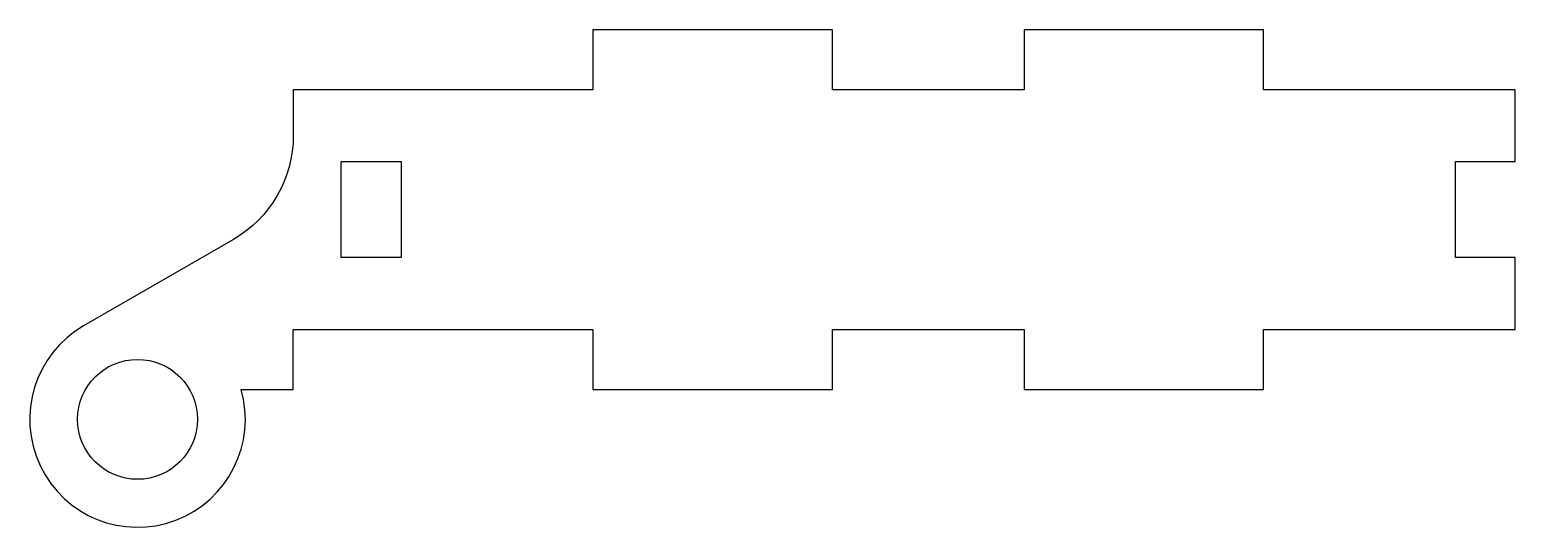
# Model space of a CAD drawing. Header units: millimetres. Extents: x 11.2 to 73.2, y -23.2 to -2.5.
import ezdxf

# ---------------------------------------------------------------- set-up
doc = ezdxf.new("R2010")
doc.units = ezdxf.units.MM
doc.layers.get('0').update_dxf_attribs({"linetype": 'CONTINUOUS'})

msp = doc.modelspace()

# ---------------------------------------------------------------- linework, layer by layer
msp.add_lwpolyline([(22.221, -17.49), (22.221, -14.99), (34.72, -14.99), (34.72, -17.49), (44.72, -17.49), (44.72, -14.99), (52.72, -14.99), (52.72, -17.49), (62.72, -17.49), (62.72, -14.99), (73.224, -14.99), (73.224, -11.99), (70.724, -11.99), (70.724, -7.99), (73.224, -7.99), (73.224, -4.99), (62.72, -4.99), (62.72, -2.49), (52.72, -2.49), (52.72, -4.99), (44.72, -4.99), (44.72, -2.49), (34.72, -2.49), (34.72, -4.99), (22.221, -4.99), (22.221, -6.904, -0.267949), (19.721, -11.234), (13.47, -14.843, 2.053205), (20.043, -17.49)], format="xyb", close=True)
msp.add_lwpolyline([(24.221, -11.99), (24.221, -7.99), (26.724, -7.99), (26.724, -11.99)], close=True)
msp.add_circle((15.72, -18.74), 2.5)

doc.saveas('drawing.dxf')
